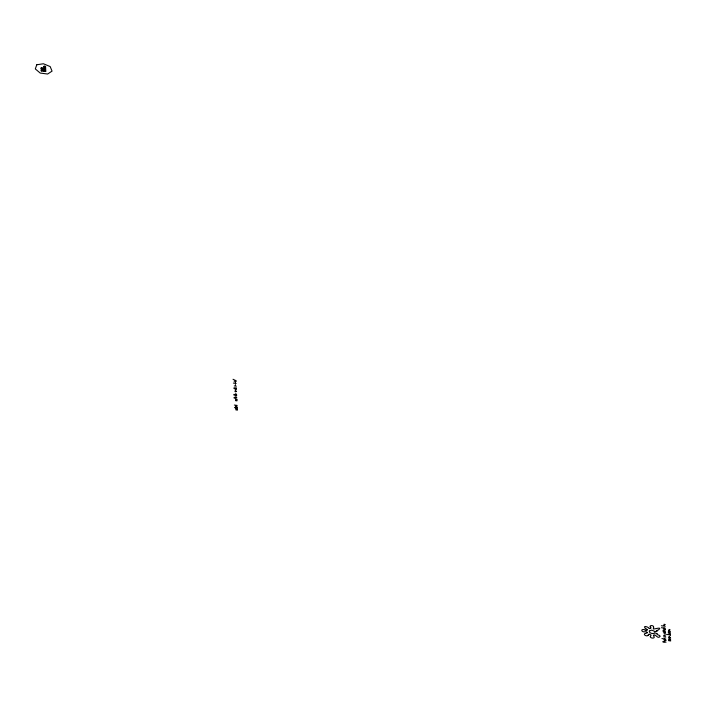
<?xml version="1.0" encoding="UTF-8"?>
<svg xmlns="http://www.w3.org/2000/svg" width="706" height="706" viewBox="0 0 706 706"><rect width="100%" height="100%" fill="white"/><g stroke="black" fill="none" stroke-linecap="round" stroke-linejoin="round"><path stroke-width="1.06" d="M647.252 629.523L645.628 628.499A3 1.739 12.9 0 1 645.328 628.402M657.03 633.697L657.118 634.456L658.363 635.029A11.164 6.469 12.9 0 1 658.733 635.144A1.986 1.147 12.9 0 1 659.907 635.903A1.968 1.138 12.9 0 1 660.092 636.406C658.31 639.257 655.803 634.985 654.859 635.021A1.765 1.024 12.9 0 0 653.88 635.1M649.414 630.996L651.779 630.096L654.621 631.393M653.712 627.307C654.153 625.366 649.476 624.722 650.094 626.91M648.214 635.082L648.232 635.038A2.48 1.438 12.9 0 1 647.331 635.779A1.968 1.138 12.9 0 1 644.613 634.853A1.968 1.138 12.9 0 1 645.452 633.397M650.667 636.009L650.729 635.947A11.517 6.672 12.9 0 0 650.923 635.735L650.985 634.959L649.441 634.297M236.378 387.876L235.583 388.371L234.86 387.797M653.88 635.1L653.377 635.594L653.933 636.468A2.047 1.183 12.9 0 1 652.547 638.1A2.047 1.183 12.9 0 1 650.27 636.282M654.912 631.499L656.898 631.27M235.036 391.671L236.554 391.512L235.001 390.947M668.856 639.963L670.665 640.183M235.742 399.596L236.916 399.755M235.769 400.152L236.942 400.302M236.757 406.585L235.698 406.444M236.245 407.08L237.251 407.212M664.161 625.392L664.081 624.51A4.448 2.577 12.9 0 0 664.064 624.289L664.028 624.219M664.32 628.084L664.249 628.075A0.953 0.556 12.9 0 1 663.914 628.005L663.914 627.996M664.275 629.099L664.39 629.108A0.953 0.556 12.9 0 1 664.708 629.187L664.717 629.196M669.226 630.626L669.085 629.787A4.448 2.577 12.9 0 0 669.059 629.505L669.023 629.434M664.381 630.264L664.346 630.255A1.085 0.627 12.9 0 1 663.878 630.131M664.584 633.432L664.47 633.414A1.085 0.627 12.9 0 1 664.019 633.291M664.637 635.038L664.575 635.029A0.953 0.556 12.9 0 1 664.222 634.95L664.222 634.941M669.473 636.644L669.412 636.635A0.953 0.556 12.9 0 1 669.059 636.556L669.067 636.547M669.562 638.577L669.544 638.577A1.085 0.627 12.9 0 1 669.014 638.445M664.805 638.939L664.77 638.939A0.953 0.556 12.9 0 1 664.39 638.859L664.399 638.851M664.92 641.127L664.902 641.119A1.085 0.627 12.9 0 1 664.364 640.986M669.014 633.926L670.391 634.112M669.103 639.204L670.629 639.407M234.083 381.143L236.104 381.416M233.377 383.076L236.175 383.446M234.295 385.908L236.316 386.173M233.607 388.106L236.404 388.476M234.939 389.156L236.457 389.359M233.898 394.372L236.695 394.742M233.933 395.069L236.731 395.439M234.498 397.257L236.819 397.566M235.451 400.646L236.969 400.849M234.366 405.05L237.154 405.429M235.672 405.862L236.748 406.003M234.48 407.424L237.278 407.803M235.292 408.35L237.313 408.615M235.848 409.171L237.348 409.374M235.866 409.904L237.481 410.115M661.381 625.754L665.273 626.275M661.443 627.705L665.343 628.225M663.269 628.967L665.387 629.249M670.276 631.429L668.767 631.226A0.971 0.556 12.9 0 0 668.458 631.19M662.678 630.935L665.502 631.305M668.194 631.949L670.312 632.232M663.411 632.126L665.529 632.408M668.264 632.929L670.356 633.203M666.535 634.412L670.435 634.932M663.614 635.629L665.705 635.903M668.414 637.28L670.523 637.562M663.649 636.847L665.758 637.13M661.928 638.559L665.829 639.08M663.755 639.821L665.873 640.104M668.582 640.66L670.7 640.942M662.616 641.789L665.987 642.239M649.176 628.543C648.805 626.902 642.178 624.96 645.258 628.366M656.986 633.626L655 632.876M664.646 624.333L664.761 624.386A1.024 0.591 12.9 0 1 665.096 624.678L665.043 624.607M233.024 379.281L236.201 380.781M233.845 397.769L237.022 399.278M653.571 628.905C654.947 629.178 663.419 626.301 658.001 630.211A2.771 1.606 12.9 0 0 656.792 630.423M653.385 628.781L653.491 627.599A2.939 1.703 12.9 0 0 653.641 627.431M670.091 629.876L670.038 629.823A1.024 0.591 12.9 0 0 669.773 629.602M650.164 627.016L650.42 627.325A6.204 3.592 12.9 0 1 650.632 627.599M235.301 381.955L235.31 381.972A2.674 1.553 12.9 0 1 235.327 382.149L235.363 382.784M235.416 384.594L235.425 384.611A2.674 1.553 12.9 0 1 235.451 384.788L235.477 385.423M235.654 389.836L235.663 389.853A2.674 1.553 12.9 0 1 235.68 390.03M235.804 393.286L235.813 393.304A2.674 1.553 12.9 0 1 235.839 393.48L235.866 394.116M235.928 395.925L235.936 395.942A2.674 1.553 12.9 0 1 235.954 396.119L235.989 396.754M647.376 632.664L646.484 631.764L644.816 631.782A3.512 2.039 12.9 0 1 644.375 631.852A1.942 1.13 12.9 0 1 641.789 630.414A1.942 1.13 12.9 0 1 644.296 629.673A4.183 2.427 12.9 0 1 644.79 629.876L644.984 629.964A6.839 3.962 12.9 0 0 645.275 630.087M647.384 632.717L645.858 633.388A4.766 2.762 12.9 0 0 645.558 633.414M235.689 390.039L235.716 390.665M663.481 630.776L663.508 631.243M663.967 641.63L663.993 642.151M665.917 640.58A0.918 0.529 12.9 0 1 665.917 640.757M664.646 639.936A0.953 0.556 12.9 0 1 665.096 640.024M665.573 632.885A0.918 0.529 12.9 0 1 665.573 633.07M664.302 632.241A0.953 0.556 12.9 0 1 664.752 632.338M665.431 629.717A0.918 0.529 12.9 0 1 665.431 629.902M665.281 634.05A1.068 0.618 12.9 0 1 665.476 634.209M664.337 625.419A0.953 0.556 12.9 0 1 663.887 625.331M670.568 638.039A0.918 0.529 12.9 0 1 670.576 638.224M669.297 637.394A0.953 0.556 12.9 0 1 669.747 637.492M668.82 639.186A0.909 0.529 12.9 0 1 669.103 639.204M670.118 635.656A1.068 0.618 12.9 0 1 670.321 635.815M669.332 630.643A0.953 0.556 12.9 0 1 668.882 630.546M648.382 634.888A1.844 1.068 12.9 0 1 649.326 634.147M646.943 630.246A1.491 0.865 12.9 0 1 645.24 630.123M647.243 629.655A1.791 1.033 12.9 0 1 646.846 630.167M650.879 627.59A1.606 0.927 12.9 0 1 649.308 628.569M656.88 630.502A0.997 0.582 12.9 0 0 656.783 630.732A1.809 1.05 12.9 0 0 656.942 631.217M649.361 631.076A2.877 1.668 12.9 0 0 651.603 633.397L651.753 633.406A2.983 1.73 12.9 0 0 654.674 632.894M36.791 64.776L35.3 68.923L40.224 73.062L47.62 74.024L52.05 71.129L50.17 66.567L43.401 63.761L36.791 64.776M45.422 66.452L44.125 66.276L45.422 66.452M45.572 66.558L44.902 66.885L45.087 70.918L45.793 71.43L45.572 66.558M41.725 68.473L41.089 68.782L41.054 67.997L41.725 68.473M41.919 68.57L41.248 68.888L44.628 68.932L41.919 68.57M44.787 69.038L44.116 69.364L44.151 70.256L44.857 70.759L44.787 69.038M42.007 70.6L41.336 70.927L44.716 70.962L42.007 70.6M44.981 71.024L44.346 71.324L45.643 71.5L45.025 71.059M41.813 70.512L41.177 70.812L41.142 70.035L41.813 70.512M43.922 68.288L41.204 67.926L44.628 68.8L43.922 68.288M44.001 70.326L41.292 69.965L44.707 70.829L44.001 70.326M44.69 66.858L43.975 66.346L44.063 68.217L44.769 68.72L44.69 66.858"/></g></svg>
